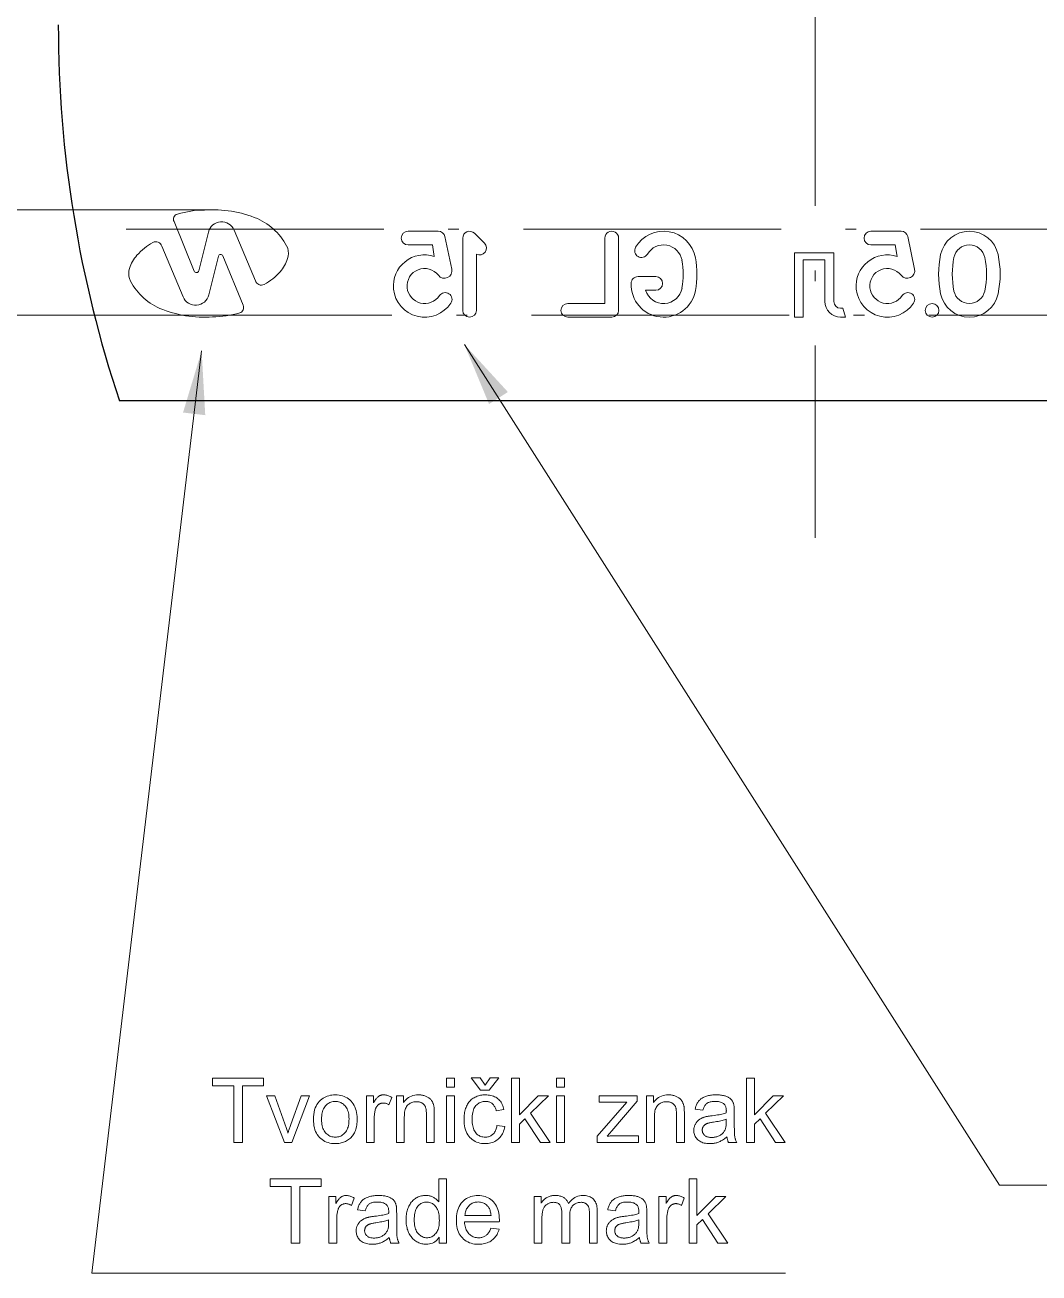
# Model space of a CAD drawing. Extents: x 0 to 297, y 0 to 420.
# Drawn here: x 198.9 to 246.1, y 101.3 to 159.4 of the extents above; entities that cross this region are included whole.
import ezdxf

# ---------------------------------------------------------------- set-up
doc = ezdxf.new("R2010")
doc.units = 0
doc.linetypes.add('DASHDOT', pattern=[18.5, 12, -3, 0.5, -3])

msp = doc.modelspace()

# ---------------------------------------------------------------- linework, layer by layer
at = {"color": 7, "linetype": 'DASHDOT', "lineweight": 13}
for p, q in [((235.697, 199.973), (235.697, 135.524)), ((203.605, 149.893), (266.689, 149.893)), ((203.984, 145.893), (266.594, 145.893))]:
    msp.add_line(p, q, dxfattribs=at)
at = {"color": 7, "lineweight": 13, "ltscale": 0.349972}
msp.add_line((207.643, 150.793), (193.644, 150.793), dxfattribs=at)
at = {"color": 7, "lineweight": 13, "ltscale": 0.062228}
for p, q in [((205.838, 150.239), (206.779, 147.934)), ((209.052, 146.347), (208.111, 148.651))]:
    msp.add_line(p, q, dxfattribs=at)
at = {"color": 7, "lineweight": 13, "ltscale": 0.046473}
for p, q in [((207.437, 149.756), (206.986, 147.952)), ((207.453, 146.83), (207.905, 148.633))]:
    msp.add_line(p, q, dxfattribs=at)
at = {"color": 7, "lineweight": 13, "ltscale": 0.063986}
for p, q in [((208.632, 149.848), (209.625, 147.488)), ((206.258, 146.738), (205.266, 149.097))]:
    msp.add_line(p, q, dxfattribs=at)
at = {"color": 7, "lineweight": 13, "ltscale": 0.035206}
msp.add_line((216.736, 149.793), (218.144, 149.793), dxfattribs=at)
at = {"color": 7, "lineweight": 13, "ltscale": 0.038515}
for p, q in [((218.455, 149.541), (218.775, 148.034)), ((240.324, 148.034), (240.004, 149.541))]:
    msp.add_line(p, q, dxfattribs=at)
at = {"color": 7, "lineweight": 13, "ltscale": 0.084102}
for p, q in [((219.28, 146.111), (219.28, 149.475)), ((226.538, 149.475), (226.538, 146.111))]:
    msp.add_line(p, q, dxfattribs=at)
at = {"color": 7, "lineweight": 13, "ltscale": 0.016542}
msp.add_line((219.823, 149.699), (220.291, 149.232), dxfattribs=at)
at = {"color": 7, "lineweight": 13, "ltscale": 0.076154}
msp.add_line((225.902, 149.475), (225.902, 146.428), dxfattribs=at)
at = {"color": 7, "lineweight": 13, "ltscale": 0.035207}
msp.add_line((238.285, 149.793), (239.693, 149.793), dxfattribs=at)
at = {"color": 7, "lineweight": 13, "ltscale": 0.028398}
for p, q in [((216.736, 149.157), (217.872, 149.157)), ((238.285, 149.157), (239.421, 149.157))]:
    msp.add_line(p, q, dxfattribs=at)
at = {"color": 7, "lineweight": 13, "ltscale": 0.01351}
msp.add_line((217.872, 149.157), (217.955, 148.623), dxfattribs=at)
at = {"color": 7, "lineweight": 13, "ltscale": 0.065395}
msp.add_line((219.916, 146.111), (219.916, 148.726), dxfattribs=at)
at = {"color": 7, "lineweight": 13, "ltscale": 0.045896}
msp.add_line((234.725, 148.793), (236.561, 148.793), dxfattribs=at)
at = {"color": 7, "lineweight": 13, "ltscale": 0.075}
msp.add_line((234.725, 148.793), (234.725, 145.793), dxfattribs=at)
at = {"color": 7, "lineweight": 13, "ltscale": 0.056627}
msp.add_line((236.561, 148.793), (236.561, 146.528), dxfattribs=at)
at = {"color": 7, "lineweight": 13, "ltscale": 0.013509}
msp.add_line((239.421, 149.157), (239.504, 148.623), dxfattribs=at)
at = {"color": 7, "lineweight": 13, "ltscale": 0.066619}
msp.add_line((235.141, 145.793), (235.141, 148.457), dxfattribs=at)
at = {"color": 7, "lineweight": 13, "ltscale": 0.025056}
msp.add_line((235.141, 148.457), (236.144, 148.457), dxfattribs=at)
at = {"color": 7, "lineweight": 13, "ltscale": 0.048246}
msp.add_line((236.144, 148.457), (236.144, 146.528), dxfattribs=at)
at = {"color": 7, "lineweight": 13, "ltscale": 0.020622}
msp.add_line((228.268, 147.683), (227.443, 147.683), dxfattribs=at)
at = {"color": 7, "lineweight": 13, "ltscale": 0.011731}
msp.add_line((228.268, 147.047), (227.799, 147.047), dxfattribs=at)
at = {"color": 7, "lineweight": 13, "ltscale": 0.043213}
msp.add_line((225.902, 146.428), (224.173, 146.428), dxfattribs=at)
at = {"color": 7, "lineweight": 13, "ltscale": 0.258492}
msp.add_line((203.984, 145.893), (193.644, 145.893), dxfattribs=at)
at = {"color": 7, "lineweight": 13, "ltscale": 0.051162}
msp.add_line((226.22, 145.793), (224.173, 145.793), dxfattribs=at)
at = {"color": 7, "lineweight": 13, "ltscale": 0.010417}
msp.add_line((234.725, 145.793), (235.141, 145.793), dxfattribs=at)
at = {"color": 7, "lineweight": 13, "ltscale": 0.00272}
msp.add_line((236.988, 146.209), (236.879, 146.209), dxfattribs=at)
at = {"color": 7, "lineweight": 13, "ltscale": 0.005501}
msp.add_line((236.879, 145.793), (237.099, 145.793), dxfattribs=at)
at = {"color": 7, "lineweight": 13, "ltscale": 0.010782}
msp.add_line((237.099, 145.793), (236.988, 146.209), dxfattribs=at)
at = {"color": 7, "lineweight": 30}
msp.add_line((268.097, 141.893), (203.297, 141.893), dxfattribs=at)
at = {"color": 7, "lineweight": 13}
for points in [[(207.123, 144.227), (202.01, 101.308), (234.317, 101.308)], [(219.357, 144.521), (244.283, 105.405), (285.92, 105.405)]]:
    msp.add_lwpolyline(points, dxfattribs=at)
for points in [[(208.621, 107.378), (208.621, 110.024), (207.632, 110.024), (207.632, 110.378), (210.01, 110.378), (210.01, 110.024), (209.018, 110.024), (209.018, 107.378)], [(218.525, 109.955), (218.525, 110.378), (218.893, 110.378), (218.893, 109.955)], [(220.326, 110.047), (220.551, 110.395), (220.969, 110.395), (220.508, 109.822), (220.115, 109.822), (219.673, 110.395), (220.095, 110.395)], [(221.552, 107.378), (221.552, 110.378), (221.92, 110.378), (221.92, 108.667), (222.792, 109.551), (223.269, 109.551), (222.438, 108.745), (223.353, 107.378), (222.898, 107.378), (222.18, 108.489), (221.92, 108.24), (221.92, 107.378)], [(223.647, 109.955), (223.647, 110.378), (224.016, 110.378), (224.016, 109.955)], [(232.5, 107.378), (232.5, 110.378), (232.868, 110.378), (232.868, 108.667), (233.74, 109.551), (234.217, 109.551), (233.386, 108.745), (234.301, 107.378), (233.846, 107.378), (233.128, 108.489), (232.868, 108.24), (232.868, 107.378)], [(210.974, 107.378), (210.147, 109.551), (210.536, 109.551), (211.003, 108.25), (211.018, 108.208), (211.032, 108.165), (211.047, 108.122), (211.061, 108.079), (211.075, 108.035), (211.089, 107.991), (211.103, 107.947), (211.116, 107.902), (211.129, 107.857), (211.142, 107.812), (211.152, 107.847), (211.163, 107.884), (211.175, 107.921), (211.187, 107.961), (211.201, 108.001), (211.215, 108.043), (211.23, 108.087), (211.245, 108.132), (211.262, 108.178), (211.279, 108.225), (211.762, 109.551), (212.14, 109.551), (211.318, 107.378)], [(212.329, 108.465), (212.332, 108.582), (212.342, 108.694), (212.359, 108.799), (212.382, 108.898), (212.413, 108.99), (212.449, 109.077), (212.493, 109.157), (212.543, 109.23), (212.601, 109.298), (212.664, 109.359), (212.722, 109.405), (212.781, 109.446), (212.844, 109.482), (212.908, 109.514), (212.975, 109.54), (213.045, 109.562), (213.117, 109.579), (213.191, 109.591), (213.268, 109.598), (213.348, 109.601), (213.436, 109.598), (213.52, 109.589), (213.602, 109.574), (213.68, 109.554), (213.755, 109.527), (213.827, 109.495), (213.895, 109.457), (213.96, 109.413), (214.022, 109.363), (214.08, 109.307), (214.134, 109.246), (214.183, 109.181), (214.225, 109.111), (214.262, 109.036), (214.294, 108.957), (214.319, 108.874), (214.339, 108.786), (214.353, 108.694), (214.362, 108.597), (214.365, 108.496), (214.364, 108.413), (214.36, 108.335), (214.354, 108.26), (214.345, 108.189), (214.333, 108.121), (214.32, 108.057), (214.303, 107.996), (214.284, 107.939), (214.263, 107.885), (214.239, 107.836), (214.213, 107.789), (214.184, 107.744), (214.153, 107.701), (214.12, 107.66), (214.084, 107.622), (214.047, 107.586), (214.007, 107.552), (213.964, 107.52), (213.92, 107.49), (213.873, 107.462), (213.824, 107.437), (213.775, 107.414), (213.724, 107.394), (213.673, 107.377), (213.621, 107.362), (213.568, 107.35), (213.514, 107.341), (213.46, 107.334), (213.404, 107.33), (213.348, 107.329), (213.258, 107.332), (213.172, 107.341), (213.09, 107.355), (213.011, 107.376), (212.935, 107.402), (212.863, 107.434), (212.795, 107.473), (212.73, 107.516), (212.668, 107.566), (212.61, 107.622), (212.557, 107.683), (212.509, 107.749), (212.467, 107.821), (212.43, 107.897), (212.399, 107.979), (212.374, 108.066), (212.354, 108.158), (212.34, 108.255), (212.331, 108.357)], [(212.707, 108.465), (212.709, 108.383), (212.715, 108.306), (212.724, 108.233), (212.736, 108.164), (212.753, 108.1), (212.773, 108.039), (212.796, 107.983), (212.824, 107.931), (212.855, 107.883), (212.889, 107.84), (212.927, 107.8), (212.966, 107.765), (213.007, 107.734), (213.05, 107.707), (213.095, 107.684), (213.142, 107.665), (213.19, 107.651), (213.241, 107.64), (213.293, 107.634), (213.348, 107.632), (213.402, 107.634), (213.454, 107.64), (213.504, 107.651), (213.552, 107.665), (213.599, 107.684), (213.644, 107.707), (213.687, 107.734), (213.728, 107.766), (213.767, 107.801), (213.804, 107.841), (213.839, 107.885), (213.87, 107.933), (213.897, 107.986), (213.921, 108.043), (213.941, 108.104), (213.957, 108.17), (213.97, 108.24), (213.979, 108.315), (213.984, 108.394), (213.986, 108.477), (213.984, 108.556), (213.979, 108.631), (213.97, 108.701), (213.957, 108.768), (213.94, 108.831), (213.92, 108.891), (213.896, 108.946), (213.869, 108.997), (213.838, 109.044), (213.803, 109.088), (213.766, 109.127), (213.726, 109.163), (213.685, 109.194), (213.642, 109.221), (213.598, 109.244), (213.551, 109.262), (213.503, 109.277), (213.453, 109.287), (213.401, 109.294), (213.348, 109.296), (213.293, 109.294), (213.241, 109.287), (213.19, 109.277), (213.142, 109.263), (213.095, 109.244), (213.05, 109.221), (213.007, 109.194), (212.966, 109.163), (212.927, 109.128), (212.889, 109.089), (212.855, 109.046), (212.824, 108.998), (212.796, 108.946), (212.773, 108.89), (212.753, 108.83), (212.736, 108.765), (212.724, 108.696), (212.715, 108.623), (212.709, 108.546)], [(214.793, 107.378), (214.793, 109.551), (215.124, 109.551), (215.124, 109.222), (215.149, 109.267), (215.174, 109.308), (215.198, 109.347), (215.222, 109.382), (215.246, 109.414), (215.269, 109.443), (215.292, 109.469), (215.315, 109.491), (215.337, 109.511), (215.358, 109.527), (215.38, 109.541), (215.402, 109.553), (215.425, 109.565), (215.448, 109.574), (215.471, 109.582), (215.495, 109.589), (215.519, 109.594), (215.544, 109.598), (215.569, 109.6), (215.595, 109.601), (215.632, 109.599), (215.669, 109.596), (215.707, 109.59), (215.745, 109.582), (215.782, 109.571), (215.82, 109.558), (215.858, 109.542), (215.897, 109.525), (215.935, 109.504), (215.973, 109.482), (215.846, 109.14), (215.819, 109.155), (215.792, 109.169), (215.765, 109.181), (215.738, 109.191), (215.711, 109.2), (215.684, 109.207), (215.657, 109.213), (215.63, 109.217), (215.603, 109.219), (215.576, 109.22), (215.552, 109.219), (215.529, 109.217), (215.506, 109.213), (215.484, 109.208), (215.462, 109.202), (215.44, 109.194), (215.419, 109.184), (215.399, 109.173), (215.379, 109.161), (215.359, 109.147), (215.341, 109.132), (215.323, 109.116), (215.307, 109.099), (215.291, 109.08), (215.277, 109.061), (215.264, 109.04), (215.252, 109.018), (215.241, 108.995), (215.231, 108.971), (215.222, 108.946), (215.211, 108.906), (215.2, 108.866), (215.191, 108.825), (215.183, 108.783), (215.176, 108.74), (215.171, 108.697), (215.166, 108.653), (215.163, 108.608), (215.161, 108.562), (215.161, 108.516), (215.161, 107.378)], [(216.192, 107.378), (216.192, 109.551), (216.524, 109.551), (216.524, 109.242), (216.574, 109.311), (216.628, 109.371), (216.687, 109.425), (216.749, 109.472), (216.816, 109.511), (216.888, 109.543), (216.963, 109.568), (217.043, 109.586), (217.127, 109.597), (217.215, 109.601), (217.254, 109.6), (217.293, 109.598), (217.33, 109.594), (217.368, 109.589), (217.404, 109.583), (217.44, 109.575), (217.475, 109.566), (217.509, 109.555), (217.543, 109.543), (217.577, 109.53), (217.609, 109.515), (217.639, 109.5), (217.668, 109.484), (217.695, 109.466), (217.721, 109.448), (217.744, 109.429), (217.767, 109.41), (217.787, 109.389), (217.806, 109.367), (217.823, 109.345), (217.839, 109.321), (217.854, 109.297), (217.868, 109.272), (217.881, 109.246), (217.893, 109.219), (217.904, 109.192), (217.914, 109.163), (217.923, 109.134), (217.931, 109.104), (217.938, 109.073), (217.942, 109.051), (217.945, 109.026), (217.948, 108.997), (217.951, 108.966), (217.953, 108.932), (217.955, 108.895), (217.956, 108.854), (217.957, 108.811), (217.958, 108.764), (217.958, 108.715), (217.958, 107.378), (217.59, 107.378), (217.59, 108.7), (217.59, 108.744), (217.588, 108.786), (217.586, 108.825), (217.583, 108.862), (217.579, 108.897), (217.574, 108.929), (217.569, 108.96), (217.562, 108.988), (217.555, 109.013), (217.547, 109.037), (217.538, 109.059), (217.527, 109.08), (217.515, 109.1), (217.502, 109.119), (217.487, 109.137), (217.471, 109.154), (217.454, 109.171), (217.436, 109.186), (217.416, 109.201), (217.395, 109.215), (217.372, 109.228), (217.349, 109.239), (217.325, 109.249), (217.301, 109.257), (217.276, 109.265), (217.249, 109.271), (217.223, 109.275), (217.195, 109.279), (217.167, 109.281), (217.138, 109.281), (217.091, 109.28), (217.046, 109.275), (217.002, 109.268), (216.96, 109.257), (216.918, 109.244), (216.878, 109.228), (216.84, 109.208), (216.802, 109.186), (216.766, 109.16), (216.731, 109.132), (216.699, 109.099), (216.67, 109.062), (216.644, 109.018), (216.622, 108.97), (216.603, 108.916), (216.588, 108.856), (216.576, 108.791), (216.567, 108.721), (216.562, 108.646), (216.561, 108.565), (216.561, 107.378)], [(218.525, 107.378), (218.525, 109.551), (218.893, 109.551), (218.893, 107.378)], [(220.872, 108.174), (221.235, 108.127), (221.221, 108.054), (221.203, 107.984), (221.182, 107.917), (221.157, 107.854), (221.129, 107.793), (221.097, 107.736), (221.061, 107.683), (221.021, 107.632), (220.978, 107.585), (220.931, 107.541), (220.881, 107.501), (220.828, 107.465), (220.774, 107.433), (220.717, 107.405), (220.658, 107.382), (220.597, 107.363), (220.534, 107.348), (220.468, 107.338), (220.4, 107.331), (220.33, 107.329), (220.243, 107.332), (220.159, 107.341), (220.078, 107.355), (220.001, 107.376), (219.928, 107.402), (219.858, 107.434), (219.791, 107.472), (219.728, 107.516), (219.669, 107.565), (219.613, 107.621), (219.561, 107.682), (219.515, 107.747), (219.475, 107.818), (219.439, 107.894), (219.409, 107.976), (219.385, 108.062), (219.366, 108.153), (219.352, 108.249), (219.344, 108.35), (219.342, 108.457), (219.343, 108.526), (219.346, 108.594), (219.352, 108.66), (219.36, 108.724), (219.371, 108.787), (219.384, 108.847), (219.399, 108.906), (219.416, 108.964), (219.436, 109.019), (219.458, 109.073), (219.483, 109.124), (219.51, 109.173), (219.539, 109.219), (219.571, 109.263), (219.605, 109.304), (219.642, 109.342), (219.681, 109.378), (219.723, 109.411), (219.767, 109.441), (219.813, 109.469), (219.861, 109.494), (219.91, 109.516), (219.96, 109.536), (220.011, 109.553), (220.062, 109.568), (220.115, 109.579), (220.168, 109.589), (220.222, 109.595), (220.276, 109.599), (220.332, 109.601), (220.402, 109.599), (220.469, 109.593), (220.533, 109.584), (220.595, 109.572), (220.654, 109.556), (220.711, 109.536), (220.765, 109.513), (220.816, 109.486), (220.865, 109.456), (220.911, 109.422), (220.955, 109.384), (220.995, 109.344), (221.032, 109.301), (221.065, 109.254), (221.096, 109.205), (221.123, 109.153), (221.147, 109.097), (221.168, 109.039), (221.185, 108.977), (221.2, 108.913), (220.842, 108.858), (220.831, 108.9), (220.818, 108.941), (220.804, 108.979), (220.788, 109.016), (220.771, 109.05), (220.752, 109.081), (220.731, 109.111), (220.709, 109.139), (220.686, 109.164), (220.661, 109.187), (220.634, 109.208), (220.606, 109.227), (220.578, 109.244), (220.548, 109.258), (220.517, 109.27), (220.485, 109.28), (220.452, 109.288), (220.418, 109.293), (220.383, 109.297), (220.346, 109.298), (220.292, 109.296), (220.239, 109.29), (220.189, 109.28), (220.14, 109.266), (220.094, 109.248), (220.05, 109.226), (220.008, 109.2), (219.968, 109.17), (219.93, 109.136), (219.894, 109.098), (219.861, 109.056), (219.832, 109.009), (219.805, 108.958), (219.783, 108.901), (219.764, 108.841), (219.748, 108.775), (219.736, 108.705), (219.727, 108.63), (219.722, 108.551), (219.72, 108.467), (219.722, 108.382), (219.727, 108.301), (219.735, 108.226), (219.747, 108.155), (219.762, 108.089), (219.781, 108.028), (219.802, 107.971), (219.828, 107.919), (219.856, 107.873), (219.888, 107.83), (219.923, 107.793), (219.959, 107.759), (219.998, 107.729), (220.039, 107.703), (220.081, 107.682), (220.126, 107.664), (220.173, 107.65), (220.222, 107.64), (220.273, 107.634), (220.326, 107.632), (220.369, 107.633), (220.41, 107.637), (220.45, 107.644), (220.488, 107.653), (220.525, 107.665), (220.56, 107.68), (220.595, 107.697), (220.627, 107.717), (220.658, 107.74), (220.688, 107.765), (220.716, 107.793), (220.742, 107.824), (220.766, 107.858), (220.787, 107.894), (220.807, 107.934), (220.824, 107.976), (220.839, 108.021), (220.853, 108.07), (220.863, 108.12)], [(223.647, 107.378), (223.647, 109.551), (224.016, 109.551), (224.016, 107.378)], [(225.546, 107.378), (225.546, 107.677), (226.93, 109.265), (226.883, 109.263), (226.838, 109.261), (226.793, 109.259), (226.75, 109.257), (226.708, 109.256), (226.667, 109.255), (226.627, 109.254), (226.588, 109.253), (226.551, 109.253), (226.514, 109.253), (225.628, 109.253), (225.628, 109.551), (227.404, 109.551), (227.404, 109.308), (226.228, 107.929), (226.001, 107.677), (226.05, 107.681), (226.098, 107.684), (226.146, 107.686), (226.194, 107.689), (226.241, 107.691), (226.287, 107.692), (226.332, 107.694), (226.377, 107.695), (226.421, 107.695), (226.465, 107.695), (227.47, 107.695), (227.47, 107.378)], [(227.836, 107.378), (227.836, 109.551), (228.168, 109.551), (228.168, 109.242), (228.218, 109.311), (228.272, 109.371), (228.331, 109.425), (228.393, 109.472), (228.46, 109.511), (228.532, 109.543), (228.607, 109.568), (228.687, 109.586), (228.771, 109.597), (228.859, 109.601), (228.898, 109.6), (228.937, 109.598), (228.974, 109.594), (229.011, 109.589), (229.048, 109.583), (229.084, 109.575), (229.119, 109.566), (229.153, 109.555), (229.187, 109.543), (229.221, 109.53), (229.253, 109.515), (229.283, 109.5), (229.312, 109.484), (229.339, 109.466), (229.365, 109.448), (229.388, 109.429), (229.411, 109.41), (229.431, 109.389), (229.45, 109.367), (229.467, 109.345), (229.483, 109.321), (229.498, 109.297), (229.512, 109.272), (229.525, 109.246), (229.537, 109.219), (229.548, 109.192), (229.558, 109.163), (229.567, 109.134), (229.575, 109.104), (229.582, 109.073), (229.586, 109.051), (229.589, 109.026), (229.592, 108.997), (229.595, 108.966), (229.597, 108.932), (229.599, 108.895), (229.6, 108.854), (229.601, 108.811), (229.602, 108.764), (229.602, 108.715), (229.602, 107.378), (229.234, 107.378), (229.234, 108.7), (229.233, 108.744), (229.232, 108.786), (229.23, 108.825), (229.227, 108.862), (229.223, 108.897), (229.218, 108.929), (229.213, 108.96), (229.206, 108.988), (229.199, 109.013), (229.191, 109.037), (229.182, 109.059), (229.171, 109.08), (229.159, 109.1), (229.146, 109.119), (229.131, 109.137), (229.115, 109.154), (229.098, 109.171), (229.08, 109.186), (229.06, 109.201), (229.038, 109.215), (229.016, 109.228), (228.993, 109.239), (228.969, 109.249), (228.945, 109.257), (228.919, 109.265), (228.893, 109.271), (228.867, 109.275), (228.839, 109.279), (228.811, 109.281), (228.782, 109.281), (228.735, 109.28), (228.69, 109.275), (228.646, 109.268), (228.604, 109.257), (228.562, 109.244), (228.522, 109.228), (228.484, 109.208), (228.446, 109.186), (228.41, 109.16), (228.375, 109.132), (228.343, 109.099), (228.314, 109.062), (228.288, 109.018), (228.266, 108.97), (228.247, 108.916), (228.232, 108.856), (228.22, 108.791), (228.211, 108.721), (228.206, 108.646), (228.205, 108.565), (228.205, 107.378)], [(231.585, 107.646), (231.544, 107.613), (231.504, 107.581), (231.464, 107.551), (231.424, 107.524), (231.384, 107.498), (231.345, 107.474), (231.306, 107.453), (231.268, 107.433), (231.229, 107.416), (231.191, 107.401), (231.153, 107.387), (231.114, 107.375), (231.075, 107.364), (231.035, 107.355), (230.995, 107.347), (230.954, 107.341), (230.913, 107.336), (230.871, 107.332), (230.828, 107.33), (230.785, 107.329), (230.715, 107.331), (230.648, 107.336), (230.585, 107.345), (230.525, 107.357), (230.468, 107.373), (230.415, 107.392), (230.365, 107.415), (230.318, 107.441), (230.275, 107.471), (230.235, 107.504), (230.198, 107.54), (230.165, 107.578), (230.136, 107.618), (230.111, 107.66), (230.09, 107.703), (230.073, 107.749), (230.059, 107.797), (230.05, 107.846), (230.044, 107.898), (230.042, 107.951), (230.043, 107.983), (230.045, 108.014), (230.049, 108.045), (230.054, 108.074), (230.06, 108.104), (230.068, 108.133), (230.078, 108.161), (230.089, 108.189), (230.101, 108.216), (230.115, 108.243), (230.13, 108.269), (230.146, 108.294), (230.162, 108.317), (230.18, 108.34), (230.199, 108.362), (230.218, 108.382), (230.239, 108.402), (230.26, 108.421), (230.282, 108.438), (230.305, 108.455), (230.329, 108.47), (230.353, 108.485), (230.378, 108.499), (230.404, 108.512), (230.43, 108.525), (230.457, 108.536), (230.484, 108.547), (230.512, 108.557), (230.541, 108.567), (230.57, 108.575), (230.593, 108.581), (230.618, 108.587), (230.645, 108.592), (230.675, 108.598), (230.706, 108.604), (230.74, 108.609), (230.776, 108.614), (230.814, 108.62), (230.855, 108.625), (230.898, 108.631), (230.984, 108.641), (231.067, 108.653), (231.144, 108.664), (231.217, 108.676), (231.285, 108.689), (231.348, 108.702), (231.407, 108.715), (231.461, 108.729), (231.51, 108.743), (231.554, 108.757), (231.555, 108.772), (231.555, 108.786), (231.555, 108.798), (231.556, 108.809), (231.556, 108.819), (231.556, 108.828), (231.556, 108.836), (231.556, 108.843), (231.556, 108.849), (231.557, 108.854), (231.555, 108.897), (231.552, 108.938), (231.547, 108.977), (231.54, 109.012), (231.53, 109.046), (231.519, 109.076), (231.505, 109.104), (231.49, 109.129), (231.472, 109.151), (231.452, 109.171), (231.423, 109.195), (231.39, 109.216), (231.355, 109.235), (231.317, 109.251), (231.277, 109.264), (231.233, 109.276), (231.187, 109.284), (231.138, 109.291), (231.087, 109.294), (231.033, 109.296), (230.982, 109.295), (230.934, 109.292), (230.889, 109.287), (230.846, 109.281), (230.807, 109.273), (230.77, 109.263), (230.735, 109.251), (230.704, 109.237), (230.675, 109.222), (230.649, 109.205), (230.625, 109.185), (230.602, 109.163), (230.58, 109.137), (230.56, 109.109), (230.541, 109.079), (230.524, 109.045), (230.507, 109.008), (230.492, 108.969), (230.478, 108.927), (230.466, 108.882), (230.106, 108.931), (230.116, 108.977), (230.128, 109.02), (230.141, 109.062), (230.155, 109.102), (230.171, 109.14), (230.187, 109.177), (230.205, 109.212), (230.225, 109.244), (230.245, 109.276), (230.267, 109.305), (230.291, 109.333), (230.316, 109.359), (230.344, 109.384), (230.373, 109.408), (230.405, 109.431), (230.438, 109.452), (230.474, 109.472), (230.512, 109.491), (230.551, 109.508), (230.593, 109.524), (230.636, 109.538), (230.68, 109.551), (230.726, 109.563), (230.774, 109.573), (230.822, 109.581), (230.872, 109.588), (230.924, 109.594), (230.976, 109.598), (231.03, 109.6), (231.086, 109.601), (231.14, 109.6), (231.193, 109.598), (231.243, 109.595), (231.292, 109.59), (231.338, 109.584), (231.382, 109.577), (231.424, 109.569), (231.464, 109.559), (231.502, 109.548), (231.538, 109.535), (231.572, 109.522), (231.604, 109.508), (231.634, 109.493), (231.663, 109.477), (231.689, 109.461), (231.714, 109.444), (231.736, 109.427), (231.757, 109.409), (231.777, 109.39), (231.794, 109.37), (231.81, 109.35), (231.825, 109.329), (231.839, 109.306), (231.852, 109.283), (231.863, 109.258), (231.874, 109.233), (231.884, 109.206), (231.893, 109.178), (231.901, 109.149), (231.908, 109.12), (231.912, 109.099), (231.915, 109.076), (231.918, 109.05), (231.92, 109.02), (231.922, 108.988), (231.924, 108.952), (231.925, 108.914), (231.926, 108.872), (231.927, 108.828), (231.927, 108.78), (231.927, 108.289), (231.927, 108.19), (231.928, 108.099), (231.929, 108.015), (231.931, 107.938), (231.933, 107.87), (231.935, 107.808), (231.938, 107.755), (231.942, 107.709), (231.946, 107.67), (231.95, 107.639), (231.956, 107.612), (231.962, 107.585), (231.969, 107.559), (231.977, 107.532), (231.985, 107.506), (231.995, 107.48), (232.006, 107.454), (232.018, 107.429), (232.03, 107.403), (232.044, 107.378), (231.659, 107.378), (231.648, 107.402), (231.638, 107.426), (231.628, 107.45), (231.62, 107.476), (231.612, 107.503), (231.605, 107.53), (231.599, 107.558), (231.593, 107.586), (231.589, 107.616)], [(231.554, 108.469), (231.512, 108.453), (231.466, 108.437), (231.416, 108.422), (231.362, 108.407), (231.304, 108.393), (231.242, 108.38), (231.175, 108.366), (231.105, 108.354), (231.031, 108.342), (230.953, 108.33), (230.909, 108.323), (230.867, 108.316), (230.829, 108.309), (230.792, 108.302), (230.759, 108.295), (230.728, 108.288), (230.7, 108.28), (230.675, 108.272), (230.652, 108.264), (230.632, 108.256), (230.613, 108.248), (230.596, 108.238), (230.579, 108.228), (230.563, 108.217), (230.548, 108.206), (230.534, 108.193), (230.521, 108.18), (230.508, 108.166), (230.497, 108.152), (230.486, 108.136), (230.477, 108.12), (230.468, 108.104), (230.46, 108.088), (230.454, 108.071), (230.448, 108.053), (230.443, 108.036), (230.44, 108.018), (230.437, 107.999), (230.436, 107.981), (230.435, 107.961), (230.436, 107.932), (230.44, 107.904), (230.445, 107.877), (230.453, 107.851), (230.463, 107.826), (230.475, 107.802), (230.49, 107.779), (230.506, 107.757), (230.525, 107.736), (230.547, 107.716), (230.57, 107.697), (230.595, 107.681), (230.623, 107.666), (230.652, 107.653), (230.684, 107.642), (230.718, 107.633), (230.753, 107.627), (230.791, 107.622), (230.831, 107.619), (230.873, 107.618), (230.915, 107.619), (230.956, 107.621), (230.996, 107.626), (231.036, 107.633), (231.074, 107.641), (231.111, 107.651), (231.148, 107.663), (231.183, 107.677), (231.218, 107.693), (231.252, 107.711), (231.284, 107.73), (231.314, 107.751), (231.343, 107.773), (231.37, 107.796), (231.395, 107.821), (231.419, 107.847), (231.441, 107.875), (231.46, 107.904), (231.479, 107.934), (231.495, 107.966), (231.506, 107.992), (231.516, 108.02), (231.525, 108.051), (231.533, 108.084), (231.54, 108.12), (231.545, 108.158), (231.549, 108.198), (231.552, 108.241), (231.554, 108.286), (231.554, 108.334)], [(211.299, 102.696), (211.299, 105.342), (210.311, 105.342), (210.311, 105.696), (212.689, 105.696), (212.689, 105.342), (211.696, 105.342), (211.696, 102.696)], [(218.185, 102.696), (218.185, 102.97), (218.142, 102.909), (218.095, 102.854), (218.044, 102.805), (217.989, 102.763), (217.93, 102.728), (217.867, 102.699), (217.801, 102.676), (217.73, 102.66), (217.656, 102.65), (217.578, 102.647), (217.526, 102.648), (217.475, 102.653), (217.425, 102.66), (217.376, 102.67), (217.328, 102.683), (217.281, 102.699), (217.234, 102.717), (217.189, 102.739), (217.144, 102.763), (217.1, 102.79), (217.057, 102.82), (217.017, 102.852), (216.978, 102.886), (216.941, 102.923), (216.906, 102.962), (216.874, 103.003), (216.843, 103.046), (216.814, 103.092), (216.787, 103.14), (216.762, 103.19), (216.739, 103.242), (216.719, 103.296), (216.701, 103.351), (216.686, 103.408), (216.672, 103.466), (216.662, 103.526), (216.653, 103.587), (216.647, 103.65), (216.644, 103.715), (216.642, 103.781), (216.644, 103.845), (216.647, 103.908), (216.652, 103.97), (216.66, 104.031), (216.67, 104.091), (216.681, 104.149), (216.696, 104.207), (216.712, 104.263), (216.73, 104.317), (216.751, 104.371), (216.774, 104.423), (216.799, 104.472), (216.826, 104.519), (216.855, 104.563), (216.886, 104.605), (216.92, 104.645), (216.956, 104.681), (216.994, 104.716), (217.034, 104.748), (217.076, 104.777), (217.12, 104.804), (217.165, 104.828), (217.211, 104.849), (217.258, 104.868), (217.306, 104.883), (217.355, 104.896), (217.405, 104.906), (217.456, 104.913), (217.508, 104.917), (217.561, 104.918), (217.6, 104.918), (217.638, 104.915), (217.675, 104.911), (217.712, 104.905), (217.747, 104.898), (217.782, 104.889), (217.815, 104.878), (217.848, 104.865), (217.88, 104.851), (217.911, 104.836), (217.941, 104.819), (217.97, 104.8), (217.998, 104.781), (218.025, 104.761), (218.05, 104.74), (218.075, 104.718), (218.098, 104.695), (218.12, 104.671), (218.141, 104.646), (218.161, 104.62), (218.161, 105.696), (218.527, 105.696), (218.527, 102.696)], [(229.821, 102.696), (229.821, 105.696), (230.19, 105.696), (230.19, 103.985), (231.061, 104.869), (231.538, 104.869), (230.707, 104.063), (231.622, 102.696), (231.168, 102.696), (230.449, 103.807), (230.19, 103.558), (230.19, 102.696)], [(213.045, 102.696), (213.045, 104.869), (213.376, 104.869), (213.376, 104.54), (213.402, 104.585), (213.426, 104.626), (213.451, 104.664), (213.475, 104.7), (213.498, 104.732), (213.522, 104.761), (213.545, 104.786), (213.567, 104.809), (213.589, 104.828), (213.611, 104.845), (213.632, 104.859), (213.655, 104.871), (213.677, 104.882), (213.7, 104.892), (213.724, 104.9), (213.747, 104.907), (213.772, 104.912), (213.796, 104.916), (213.822, 104.918), (213.847, 104.918), (213.884, 104.917), (213.922, 104.914), (213.959, 104.908), (213.997, 104.899), (214.035, 104.889), (214.073, 104.876), (214.111, 104.86), (214.149, 104.843), (214.187, 104.822), (214.226, 104.8), (214.099, 104.458), (214.072, 104.473), (214.045, 104.487), (214.018, 104.499), (213.991, 104.509), (213.964, 104.518), (213.937, 104.525), (213.91, 104.531), (213.883, 104.535), (213.856, 104.537), (213.829, 104.538), (213.805, 104.537), (213.781, 104.535), (213.758, 104.531), (213.736, 104.526), (213.714, 104.52), (213.693, 104.512), (213.672, 104.502), (213.651, 104.491), (213.631, 104.479), (213.612, 104.465), (213.593, 104.45), (213.575, 104.434), (213.559, 104.417), (213.544, 104.398), (213.529, 104.378), (213.516, 104.358), (213.504, 104.336), (213.493, 104.313), (213.483, 104.289), (213.475, 104.264), (213.463, 104.224), (213.453, 104.184), (213.443, 104.142), (213.435, 104.101), (213.429, 104.058), (213.423, 104.015), (213.419, 103.971), (213.416, 103.926), (213.414, 103.88), (213.413, 103.834), (213.413, 102.696)], [(215.863, 102.964), (215.822, 102.93), (215.782, 102.899), (215.741, 102.869), (215.702, 102.841), (215.662, 102.816), (215.623, 102.792), (215.584, 102.771), (215.545, 102.751), (215.507, 102.734), (215.469, 102.719), (215.431, 102.705), (215.392, 102.693), (215.353, 102.682), (215.313, 102.673), (215.273, 102.665), (215.232, 102.658), (215.19, 102.653), (215.148, 102.65), (215.106, 102.648), (215.063, 102.647), (214.993, 102.649), (214.926, 102.654), (214.863, 102.663), (214.803, 102.675), (214.746, 102.691), (214.693, 102.71), (214.643, 102.733), (214.596, 102.759), (214.552, 102.789), (214.512, 102.822), (214.476, 102.858), (214.443, 102.896), (214.414, 102.936), (214.389, 102.977), (214.368, 103.021), (214.351, 103.067), (214.337, 103.115), (214.327, 103.164), (214.322, 103.216), (214.32, 103.269), (214.321, 103.301), (214.323, 103.332), (214.326, 103.362), (214.331, 103.392), (214.338, 103.422), (214.346, 103.451), (214.355, 103.479), (214.366, 103.507), (214.379, 103.534), (214.392, 103.561), (214.407, 103.587), (214.423, 103.611), (214.44, 103.635), (214.458, 103.658), (214.476, 103.68), (214.496, 103.7), (214.516, 103.72), (214.537, 103.738), (214.56, 103.756), (214.583, 103.773), (214.607, 103.788), (214.631, 103.803), (214.656, 103.817), (214.682, 103.83), (214.708, 103.843), (214.735, 103.854), (214.762, 103.865), (214.79, 103.875), (214.819, 103.885), (214.848, 103.893), (214.871, 103.899), (214.896, 103.905), (214.923, 103.91), (214.952, 103.916), (214.984, 103.921), (215.018, 103.927), (215.054, 103.932), (215.092, 103.938), (215.133, 103.943), (215.175, 103.948), (215.262, 103.959), (215.344, 103.971), (215.422, 103.982), (215.494, 103.994), (215.562, 104.007), (215.626, 104.02), (215.684, 104.033), (215.738, 104.047), (215.788, 104.061), (215.832, 104.075), (215.832, 104.09), (215.833, 104.103), (215.833, 104.116), (215.833, 104.127), (215.834, 104.137), (215.834, 104.146), (215.834, 104.154), (215.834, 104.161), (215.834, 104.167), (215.834, 104.172), (215.833, 104.215), (215.83, 104.256), (215.825, 104.295), (215.817, 104.33), (215.808, 104.363), (215.797, 104.394), (215.783, 104.422), (215.767, 104.447), (215.75, 104.469), (215.73, 104.489), (215.7, 104.512), (215.668, 104.534), (215.633, 104.552), (215.595, 104.569), (215.554, 104.582), (215.511, 104.594), (215.465, 104.602), (215.416, 104.609), (215.365, 104.612), (215.31, 104.614), (215.26, 104.613), (215.212, 104.61), (215.167, 104.605), (215.124, 104.599), (215.084, 104.591), (215.047, 104.581), (215.013, 104.569), (214.982, 104.555), (214.953, 104.54), (214.927, 104.523), (214.902, 104.503), (214.88, 104.48), (214.858, 104.455), (214.838, 104.427), (214.819, 104.396), (214.801, 104.363), (214.785, 104.326), (214.77, 104.287), (214.756, 104.245), (214.743, 104.2), (214.383, 104.249), (214.394, 104.295), (214.405, 104.338), (214.418, 104.38), (214.433, 104.42), (214.448, 104.458), (214.465, 104.495), (214.483, 104.529), (214.502, 104.562), (214.523, 104.593), (214.545, 104.623), (214.568, 104.651), (214.594, 104.677), (214.621, 104.702), (214.651, 104.726), (214.683, 104.749), (214.716, 104.77), (214.752, 104.79), (214.789, 104.808), (214.829, 104.826), (214.87, 104.842), (214.914, 104.856), (214.958, 104.869), (215.004, 104.881), (215.051, 104.891), (215.1, 104.899), (215.15, 104.906), (215.201, 104.912), (215.254, 104.915), (215.308, 104.918), (215.363, 104.918), (215.418, 104.918), (215.471, 104.916), (215.521, 104.913), (215.569, 104.908), (215.616, 104.902), (215.66, 104.895), (215.702, 104.886), (215.742, 104.877), (215.78, 104.865), (215.816, 104.853), (215.85, 104.84), (215.882, 104.825), (215.912, 104.811), (215.94, 104.795), (215.967, 104.779), (215.991, 104.762), (216.014, 104.745), (216.035, 104.727), (216.054, 104.708), (216.072, 104.688), (216.087, 104.668), (216.102, 104.646), (216.116, 104.624), (216.129, 104.601), (216.141, 104.576), (216.152, 104.55), (216.162, 104.524), (216.171, 104.496), (216.179, 104.467), (216.186, 104.438), (216.19, 104.417), (216.193, 104.394), (216.195, 104.367), (216.198, 104.338), (216.2, 104.306), (216.202, 104.27), (216.203, 104.232), (216.204, 104.19), (216.204, 104.145), (216.205, 104.098), (216.205, 103.607), (216.205, 103.508), (216.205, 103.416), (216.207, 103.333), (216.208, 103.256), (216.21, 103.187), (216.213, 103.126), (216.216, 103.073), (216.22, 103.027), (216.224, 102.988), (216.228, 102.957), (216.233, 102.93), (216.239, 102.903), (216.246, 102.876), (216.254, 102.85), (216.263, 102.824), (216.273, 102.798), (216.284, 102.772), (216.295, 102.746), (216.308, 102.721), (216.321, 102.696), (215.936, 102.696), (215.925, 102.719), (215.915, 102.743), (215.906, 102.768), (215.897, 102.794), (215.889, 102.82), (215.882, 102.848), (215.876, 102.876), (215.871, 102.904), (215.866, 102.934)], [(217.021, 103.781), (217.023, 103.699), (217.028, 103.622), (217.037, 103.549), (217.049, 103.48), (217.065, 103.416), (217.084, 103.356), (217.107, 103.3), (217.134, 103.248), (217.164, 103.2), (217.197, 103.157), (217.233, 103.117), (217.27, 103.082), (217.308, 103.051), (217.348, 103.024), (217.389, 103.002), (217.431, 102.983), (217.474, 102.968), (217.519, 102.958), (217.565, 102.952), (217.612, 102.95), (217.66, 102.952), (217.706, 102.958), (217.751, 102.968), (217.794, 102.981), (217.836, 102.999), (217.876, 103.021), (217.915, 103.047), (217.952, 103.076), (217.988, 103.11), (218.023, 103.147), (218.055, 103.189), (218.084, 103.235), (218.109, 103.285), (218.131, 103.339), (218.149, 103.397), (218.165, 103.459), (218.176, 103.526), (218.185, 103.596), (218.19, 103.671), (218.192, 103.75), (218.19, 103.837), (218.185, 103.919), (218.176, 103.996), (218.164, 104.069), (218.149, 104.137), (218.13, 104.2), (218.107, 104.258), (218.082, 104.312), (218.052, 104.361), (218.02, 104.405), (217.984, 104.444), (217.948, 104.48), (217.909, 104.511), (217.869, 104.538), (217.828, 104.561), (217.785, 104.58), (217.74, 104.595), (217.694, 104.605), (217.646, 104.611), (217.596, 104.614), (217.548, 104.612), (217.501, 104.606), (217.456, 104.596), (217.413, 104.581), (217.371, 104.563), (217.33, 104.541), (217.292, 104.515), (217.255, 104.485), (217.22, 104.451), (217.186, 104.413), (217.154, 104.371), (217.126, 104.324), (217.102, 104.272), (217.08, 104.216), (217.062, 104.155), (217.047, 104.089), (217.036, 104.019), (217.028, 103.944), (217.023, 103.865)], [(220.594, 103.396), (220.975, 103.349), (220.955, 103.284), (220.932, 103.221), (220.907, 103.162), (220.878, 103.106), (220.846, 103.053), (220.811, 103.002), (220.773, 102.955), (220.732, 102.911), (220.688, 102.869), (220.641, 102.831), (220.591, 102.796), (220.538, 102.765), (220.483, 102.737), (220.425, 102.713), (220.364, 102.693), (220.3, 102.676), (220.234, 102.664), (220.165, 102.654), (220.093, 102.649), (220.019, 102.647), (219.926, 102.65), (219.836, 102.659), (219.751, 102.673), (219.669, 102.694), (219.592, 102.72), (219.518, 102.753), (219.448, 102.791), (219.382, 102.835), (219.321, 102.885), (219.263, 102.941), (219.21, 103.002), (219.162, 103.068), (219.12, 103.138), (219.084, 103.213), (219.053, 103.293), (219.028, 103.378), (219.009, 103.468), (218.995, 103.562), (218.986, 103.661), (218.984, 103.764), (218.986, 103.872), (218.995, 103.974), (219.009, 104.071), (219.029, 104.164), (219.054, 104.251), (219.085, 104.334), (219.122, 104.412), (219.164, 104.485), (219.212, 104.553), (219.266, 104.616), (219.324, 104.673), (219.386, 104.725), (219.45, 104.77), (219.519, 104.809), (219.59, 104.843), (219.665, 104.87), (219.743, 104.891), (219.825, 104.906), (219.91, 104.915), (219.999, 104.918), (220.084, 104.916), (220.166, 104.907), (220.246, 104.892), (220.322, 104.871), (220.395, 104.844), (220.464, 104.812), (220.531, 104.773), (220.594, 104.729), (220.654, 104.678), (220.711, 104.622), (220.763, 104.56), (220.81, 104.493), (220.852, 104.422), (220.887, 104.346), (220.918, 104.265), (220.943, 104.179), (220.962, 104.088), (220.976, 103.992), (220.984, 103.892), (220.987, 103.787), (220.987, 103.78), (220.987, 103.772), (220.987, 103.764), (220.987, 103.755), (220.986, 103.746), (220.986, 103.736), (220.986, 103.725), (220.986, 103.713), (220.985, 103.701), (220.985, 103.689), (219.364, 103.689), (219.37, 103.619), (219.379, 103.552), (219.391, 103.489), (219.406, 103.429), (219.425, 103.372), (219.447, 103.319), (219.472, 103.269), (219.5, 103.223), (219.532, 103.18), (219.567, 103.14), (219.604, 103.104), (219.643, 103.072), (219.684, 103.043), (219.727, 103.018), (219.771, 102.997), (219.818, 102.98), (219.866, 102.967), (219.916, 102.957), (219.967, 102.952), (220.021, 102.95), (220.061, 102.951), (220.1, 102.954), (220.137, 102.959), (220.174, 102.967), (220.209, 102.976), (220.243, 102.988), (220.276, 103.002), (220.307, 103.018), (220.338, 103.036), (220.367, 103.056), (220.395, 103.079), (220.422, 103.104), (220.447, 103.132), (220.472, 103.162), (220.495, 103.194), (220.517, 103.23), (220.538, 103.267), (220.558, 103.308), (220.577, 103.351)], [(219.385, 103.991), (220.598, 103.991), (220.592, 104.045), (220.585, 104.096), (220.575, 104.144), (220.564, 104.189), (220.551, 104.231), (220.536, 104.271), (220.52, 104.308), (220.501, 104.342), (220.481, 104.374), (220.459, 104.403), (220.423, 104.443), (220.384, 104.479), (220.344, 104.511), (220.301, 104.539), (220.257, 104.562), (220.21, 104.582), (220.161, 104.596), (220.111, 104.607), (220.058, 104.613), (220.003, 104.616), (219.953, 104.614), (219.904, 104.609), (219.858, 104.6), (219.813, 104.588), (219.769, 104.573), (219.727, 104.554), (219.687, 104.532), (219.648, 104.507), (219.611, 104.478), (219.576, 104.446), (219.543, 104.411), (219.513, 104.373), (219.486, 104.334), (219.462, 104.292), (219.442, 104.247), (219.424, 104.201), (219.41, 104.152), (219.398, 104.101), (219.39, 104.047)], [(222.602, 102.696), (222.602, 104.869), (222.931, 104.869), (222.931, 104.564), (222.952, 104.596), (222.975, 104.626), (222.998, 104.655), (223.024, 104.682), (223.05, 104.708), (223.078, 104.734), (223.107, 104.757), (223.138, 104.78), (223.17, 104.801), (223.203, 104.821), (223.238, 104.84), (223.273, 104.856), (223.309, 104.871), (223.347, 104.883), (223.385, 104.894), (223.424, 104.903), (223.464, 104.91), (223.505, 104.915), (223.547, 104.918), (223.59, 104.918), (223.637, 104.917), (223.683, 104.914), (223.727, 104.909), (223.769, 104.902), (223.81, 104.893), (223.848, 104.882), (223.885, 104.869), (223.921, 104.854), (223.954, 104.837), (223.986, 104.818), (224.016, 104.797), (224.044, 104.775), (224.07, 104.751), (224.095, 104.725), (224.118, 104.698), (224.139, 104.669), (224.158, 104.639), (224.175, 104.607), (224.19, 104.573), (224.204, 104.538), (224.257, 104.61), (224.313, 104.675), (224.373, 104.732), (224.435, 104.781), (224.501, 104.823), (224.569, 104.858), (224.641, 104.884), (224.716, 104.903), (224.794, 104.915), (224.875, 104.918), (224.938, 104.917), (224.998, 104.911), (225.056, 104.902), (225.11, 104.89), (225.161, 104.874), (225.209, 104.854), (225.255, 104.831), (225.297, 104.804), (225.336, 104.773), (225.372, 104.739), (225.405, 104.702), (225.435, 104.66), (225.461, 104.615), (225.484, 104.565), (225.503, 104.512), (225.518, 104.455), (225.531, 104.394), (225.539, 104.329), (225.545, 104.26), (225.546, 104.188), (225.546, 102.696), (225.18, 102.696), (225.18, 104.065), (225.18, 104.108), (225.179, 104.149), (225.177, 104.187), (225.174, 104.222), (225.171, 104.255), (225.167, 104.286), (225.162, 104.314), (225.157, 104.34), (225.151, 104.363), (225.144, 104.383), (225.136, 104.402), (225.128, 104.421), (225.117, 104.438), (225.106, 104.455), (225.094, 104.471), (225.08, 104.486), (225.065, 104.501), (225.05, 104.515), (225.032, 104.528), (225.014, 104.54), (224.995, 104.551), (224.975, 104.561), (224.955, 104.57), (224.934, 104.578), (224.912, 104.584), (224.889, 104.59), (224.866, 104.594), (224.843, 104.597), (224.818, 104.599), (224.793, 104.599), (224.748, 104.598), (224.705, 104.593), (224.663, 104.586), (224.622, 104.575), (224.583, 104.561), (224.546, 104.544), (224.51, 104.525), (224.476, 104.502), (224.444, 104.476), (224.413, 104.447), (224.384, 104.414), (224.358, 104.378), (224.335, 104.339), (224.316, 104.296), (224.299, 104.249), (224.285, 104.198), (224.275, 104.144), (224.267, 104.086), (224.263, 104.024), (224.261, 103.959), (224.261, 102.696), (223.893, 102.696), (223.893, 104.108), (223.892, 104.156), (223.889, 104.201), (223.885, 104.244), (223.878, 104.285), (223.87, 104.323), (223.86, 104.359), (223.849, 104.392), (223.835, 104.422), (223.82, 104.451), (223.803, 104.476), (223.784, 104.5), (223.762, 104.521), (223.738, 104.539), (223.712, 104.555), (223.684, 104.569), (223.653, 104.58), (223.621, 104.588), (223.585, 104.594), (223.548, 104.598), (223.508, 104.599), (223.477, 104.598), (223.447, 104.596), (223.417, 104.592), (223.387, 104.586), (223.358, 104.579), (223.33, 104.57), (223.302, 104.559), (223.274, 104.547), (223.247, 104.533), (223.221, 104.517), (223.195, 104.5), (223.171, 104.482), (223.148, 104.461), (223.127, 104.44), (223.107, 104.417), (223.088, 104.392), (223.071, 104.366), (223.056, 104.338), (223.042, 104.309), (223.029, 104.278), (223.018, 104.245), (223.008, 104.209), (222.999, 104.171), (222.991, 104.13), (222.985, 104.086), (222.979, 104.039), (222.975, 103.989), (222.972, 103.937), (222.97, 103.882), (222.97, 103.824), (222.97, 102.696)], [(227.511, 102.964), (227.47, 102.93), (227.43, 102.899), (227.389, 102.869), (227.35, 102.841), (227.31, 102.816), (227.271, 102.792), (227.232, 102.771), (227.193, 102.751), (227.155, 102.734), (227.117, 102.719), (227.079, 102.705), (227.04, 102.693), (227.001, 102.682), (226.961, 102.673), (226.921, 102.665), (226.88, 102.658), (226.838, 102.653), (226.796, 102.65), (226.754, 102.648), (226.711, 102.647), (226.641, 102.649), (226.574, 102.654), (226.511, 102.663), (226.451, 102.675), (226.394, 102.691), (226.341, 102.71), (226.291, 102.733), (226.244, 102.759), (226.2, 102.789), (226.16, 102.822), (226.124, 102.858), (226.091, 102.896), (226.062, 102.936), (226.037, 102.977), (226.016, 103.021), (225.999, 103.067), (225.985, 103.115), (225.976, 103.164), (225.97, 103.216), (225.968, 103.269), (225.969, 103.301), (225.971, 103.332), (225.974, 103.362), (225.979, 103.392), (225.986, 103.422), (225.994, 103.451), (226.003, 103.479), (226.014, 103.507), (226.027, 103.534), (226.04, 103.561), (226.055, 103.587), (226.071, 103.611), (226.088, 103.635), (226.106, 103.658), (226.124, 103.68), (226.144, 103.7), (226.164, 103.72), (226.186, 103.738), (226.208, 103.756), (226.231, 103.773), (226.255, 103.788), (226.279, 103.803), (226.304, 103.817), (226.33, 103.83), (226.356, 103.843), (226.383, 103.854), (226.41, 103.865), (226.438, 103.875), (226.467, 103.885), (226.496, 103.893), (226.519, 103.899), (226.544, 103.905), (226.571, 103.91), (226.6, 103.916), (226.632, 103.921), (226.666, 103.927), (226.702, 103.932), (226.74, 103.938), (226.781, 103.943), (226.823, 103.948), (226.91, 103.959), (226.992, 103.971), (227.07, 103.982), (227.142, 103.994), (227.21, 104.007), (227.274, 104.02), (227.332, 104.033), (227.386, 104.047), (227.436, 104.061), (227.48, 104.075), (227.48, 104.09), (227.481, 104.103), (227.481, 104.116), (227.481, 104.127), (227.482, 104.137), (227.482, 104.146), (227.482, 104.154), (227.482, 104.161), (227.482, 104.167), (227.482, 104.172), (227.481, 104.215), (227.478, 104.256), (227.473, 104.295), (227.465, 104.33), (227.456, 104.363), (227.445, 104.394), (227.431, 104.422), (227.415, 104.447), (227.398, 104.469), (227.378, 104.489), (227.348, 104.512), (227.316, 104.534), (227.281, 104.552), (227.243, 104.569), (227.202, 104.582), (227.159, 104.594), (227.113, 104.602), (227.064, 104.609), (227.013, 104.612), (226.958, 104.614), (226.908, 104.613), (226.86, 104.61), (226.815, 104.605), (226.772, 104.599), (226.732, 104.591), (226.695, 104.581), (226.661, 104.569), (226.63, 104.555), (226.601, 104.54), (226.575, 104.523), (226.55, 104.503), (226.528, 104.48), (226.506, 104.455), (226.486, 104.427), (226.467, 104.396), (226.449, 104.363), (226.433, 104.326), (226.418, 104.287), (226.404, 104.245), (226.391, 104.2), (226.031, 104.249), (226.042, 104.295), (226.053, 104.338), (226.066, 104.38), (226.081, 104.42), (226.096, 104.458), (226.113, 104.495), (226.131, 104.529), (226.15, 104.562), (226.171, 104.593), (226.193, 104.623), (226.216, 104.651), (226.242, 104.677), (226.269, 104.702), (226.299, 104.726), (226.331, 104.749), (226.364, 104.77), (226.4, 104.79), (226.437, 104.808), (226.477, 104.826), (226.518, 104.842), (226.562, 104.856), (226.606, 104.869), (226.652, 104.881), (226.699, 104.891), (226.748, 104.899), (226.798, 104.906), (226.849, 104.912), (226.902, 104.915), (226.956, 104.918), (227.011, 104.918), (227.066, 104.918), (227.119, 104.916), (227.169, 104.913), (227.217, 104.908), (227.264, 104.902), (227.308, 104.895), (227.35, 104.886), (227.39, 104.877), (227.428, 104.865), (227.464, 104.853), (227.498, 104.84), (227.53, 104.825), (227.56, 104.811), (227.588, 104.795), (227.615, 104.779), (227.639, 104.762), (227.662, 104.745), (227.683, 104.727), (227.702, 104.708), (227.72, 104.688), (227.735, 104.668), (227.75, 104.646), (227.764, 104.624), (227.777, 104.601), (227.789, 104.576), (227.8, 104.55), (227.81, 104.524), (227.819, 104.496), (227.827, 104.467), (227.834, 104.438), (227.838, 104.417), (227.841, 104.394), (227.844, 104.367), (227.846, 104.338), (227.848, 104.306), (227.85, 104.27), (227.851, 104.232), (227.852, 104.19), (227.852, 104.145), (227.853, 104.098), (227.853, 103.607), (227.853, 103.508), (227.853, 103.416), (227.855, 103.333), (227.856, 103.256), (227.858, 103.187), (227.861, 103.126), (227.864, 103.073), (227.868, 103.027), (227.872, 102.988), (227.876, 102.957), (227.881, 102.93), (227.887, 102.903), (227.894, 102.876), (227.902, 102.85), (227.911, 102.824), (227.921, 102.798), (227.932, 102.772), (227.943, 102.746), (227.956, 102.721), (227.969, 102.696), (227.584, 102.696), (227.573, 102.719), (227.563, 102.743), (227.554, 102.768), (227.545, 102.794), (227.537, 102.82), (227.53, 102.848), (227.524, 102.876), (227.519, 102.904), (227.514, 102.934)], [(228.419, 102.696), (228.419, 104.869), (228.751, 104.869), (228.751, 104.54), (228.776, 104.585), (228.801, 104.626), (228.825, 104.664), (228.849, 104.7), (228.873, 104.732), (228.896, 104.761), (228.919, 104.786), (228.941, 104.809), (228.964, 104.828), (228.985, 104.845), (229.007, 104.859), (229.029, 104.871), (229.052, 104.882), (229.075, 104.892), (229.098, 104.9), (229.122, 104.907), (229.146, 104.912), (229.171, 104.916), (229.196, 104.918), (229.222, 104.918), (229.259, 104.917), (229.296, 104.914), (229.334, 104.908), (229.372, 104.899), (229.409, 104.889), (229.447, 104.876), (229.485, 104.86), (229.523, 104.843), (229.562, 104.822), (229.6, 104.8), (229.473, 104.458), (229.446, 104.473), (229.419, 104.487), (229.392, 104.499), (229.365, 104.509), (229.338, 104.518), (229.311, 104.525), (229.284, 104.531), (229.257, 104.535), (229.23, 104.537), (229.203, 104.538), (229.179, 104.537), (229.156, 104.535), (229.133, 104.531), (229.111, 104.526), (229.089, 104.52), (229.067, 104.512), (229.046, 104.502), (229.026, 104.491), (229.006, 104.479), (228.986, 104.465), (228.968, 104.45), (228.95, 104.434), (228.934, 104.417), (228.918, 104.398), (228.904, 104.378), (228.891, 104.358), (228.879, 104.336), (228.868, 104.313), (228.858, 104.289), (228.849, 104.264), (228.837, 104.224), (228.827, 104.184), (228.818, 104.142), (228.81, 104.101), (228.803, 104.058), (228.798, 104.015), (228.793, 103.971), (228.79, 103.926), (228.788, 103.88), (228.788, 103.834), (228.788, 102.696)], [(215.832, 103.787), (215.79, 103.771), (215.744, 103.755), (215.694, 103.74), (215.64, 103.725), (215.581, 103.711), (215.519, 103.697), (215.453, 103.684), (215.383, 103.672), (215.309, 103.659), (215.23, 103.648), (215.186, 103.641), (215.145, 103.634), (215.106, 103.627), (215.07, 103.62), (215.037, 103.613), (215.006, 103.605), (214.978, 103.598), (214.952, 103.59), (214.929, 103.582), (214.909, 103.574), (214.891, 103.565), (214.873, 103.556), (214.857, 103.546), (214.841, 103.535), (214.826, 103.524), (214.812, 103.511), (214.798, 103.498), (214.786, 103.484), (214.775, 103.47), (214.764, 103.454), (214.754, 103.438), (214.745, 103.422), (214.738, 103.405), (214.731, 103.388), (214.725, 103.371), (214.721, 103.353), (214.717, 103.335), (214.715, 103.317), (214.713, 103.298), (214.713, 103.279), (214.714, 103.25), (214.717, 103.222), (214.723, 103.195), (214.731, 103.169), (214.741, 103.144), (214.753, 103.12), (214.767, 103.097), (214.784, 103.075), (214.803, 103.054), (214.824, 103.034), (214.848, 103.015), (214.873, 102.998), (214.9, 102.984), (214.93, 102.971), (214.962, 102.96), (214.995, 102.951), (215.031, 102.944), (215.069, 102.939), (215.109, 102.937), (215.151, 102.936), (215.193, 102.936), (215.234, 102.939), (215.274, 102.944), (215.313, 102.95), (215.352, 102.959), (215.389, 102.969), (215.426, 102.981), (215.461, 102.995), (215.496, 103.011), (215.529, 103.029), (215.561, 103.048), (215.592, 103.069), (215.621, 103.091), (215.648, 103.114), (215.673, 103.139), (215.696, 103.165), (215.718, 103.193), (215.738, 103.221), (215.756, 103.252), (215.773, 103.283), (215.784, 103.31), (215.794, 103.338), (215.803, 103.369), (215.811, 103.402), (215.817, 103.438), (215.823, 103.476), (215.827, 103.516), (215.83, 103.559), (215.831, 103.604), (215.832, 103.652)], [(227.48, 103.787), (227.438, 103.771), (227.392, 103.755), (227.342, 103.74), (227.288, 103.725), (227.229, 103.711), (227.167, 103.697), (227.101, 103.684), (227.031, 103.672), (226.957, 103.659), (226.878, 103.648), (226.834, 103.641), (226.793, 103.634), (226.754, 103.627), (226.718, 103.62), (226.685, 103.613), (226.654, 103.605), (226.626, 103.598), (226.6, 103.59), (226.577, 103.582), (226.557, 103.574), (226.539, 103.565), (226.521, 103.556), (226.505, 103.546), (226.489, 103.535), (226.474, 103.524), (226.46, 103.511), (226.446, 103.498), (226.434, 103.484), (226.423, 103.47), (226.412, 103.454), (226.402, 103.438), (226.393, 103.422), (226.386, 103.405), (226.379, 103.388), (226.374, 103.371), (226.369, 103.353), (226.365, 103.335), (226.363, 103.317), (226.361, 103.298), (226.361, 103.279), (226.362, 103.25), (226.365, 103.222), (226.371, 103.195), (226.379, 103.169), (226.389, 103.144), (226.401, 103.12), (226.415, 103.097), (226.432, 103.075), (226.451, 103.054), (226.472, 103.034), (226.496, 103.015), (226.521, 102.998), (226.548, 102.984), (226.578, 102.971), (226.61, 102.96), (226.643, 102.951), (226.679, 102.944), (226.717, 102.939), (226.757, 102.937), (226.799, 102.936), (226.841, 102.936), (226.882, 102.939), (226.922, 102.944), (226.961, 102.95), (227, 102.959), (227.037, 102.969), (227.074, 102.981), (227.109, 102.995), (227.144, 103.011), (227.177, 103.029), (227.21, 103.048), (227.24, 103.069), (227.269, 103.091), (227.296, 103.114), (227.321, 103.139), (227.344, 103.165), (227.366, 103.193), (227.386, 103.221), (227.404, 103.252), (227.421, 103.283), (227.432, 103.31), (227.442, 103.338), (227.451, 103.369), (227.459, 103.402), (227.465, 103.438), (227.471, 103.476), (227.475, 103.516), (227.478, 103.559), (227.48, 103.604), (227.48, 103.652)]]:
    msp.add_lwpolyline(points, close=True, dxfattribs=at)
msp.add_circle((241.136, 146.111), 0.318, dxfattribs=at)
at = {"color": 7, "lineweight": 30}
msp.add_arc((255.601, 159.393), 55.153, 180.00004, 198.4996, dxfattribs=at)
at = {"color": 7, "lineweight": 13}
for centre, radius, start, end in [((206.057, 150.351), 0.246, 105.45447, 207.24613), ((207.28, 146.333), 4.446, 90.2491, 106.84409), ((207.643, 145.335), 5.457, 67.61901, 94.0121), ((208.05, 149.607), 0.63, 22.42091, 166.38166), ((208.581, 147.804), 2.818, 25.06486, 66.14376), ((204.979, 148.997), 0.304, 19.15245, 114.73339), ((216.736, 149.475), 0.318, 90, 270), ((218.144, 149.475), 0.318, 12.00076, 90), ((219.598, 149.475), 0.318, 45, 180.00001), ((226.22, 149.475), 0.318, 0, 180.00001), ((228.634, 148.285), 1.508, 10.1845, 149.65529), ((238.285, 149.475), 0.318, 90, 270), ((239.693, 149.475), 0.318, 12.00076, 90), ((242.873, 148.425), 1.367, 11.78115, 168.21884), ((206.369, 146.618), 3.058, 119.7554, 137.67493), ((208.011, 148.61), 0.108, 22.01726, 168.06831), ((210.285, 148.773), 0.878, 343.37716, 14.86679), ((220.066, 149.007), 0.318, 241.86839, 45), ((227.606, 148.886), 0.318, 149.65529, 329.65528), ((228.634, 148.285), 0.872, 10.1845, 149.65529), ((245.908, 147.793), 4.467, 168.21884, 191.78116), ((242.873, 148.425), 0.731, 11.78115, 168.21884), ((239.839, 147.793), 4.467, 348.21884, 11.78115), ((205.464, 147.515), 1.786, 139.39427, 162.1232), ((209.427, 149.07), 1.786, 319.39426, 342.12319), ((217.503, 147.241), 1.453, 71.8926, 185.49782), ((225.895, 147.793), 3.654, 349.81549, 10.1845), ((225.895, 147.793), 4.29, 349.81549, 10.1845), ((239.052, 147.241), 1.453, 71.8926, 185.49782), ((245.908, 147.793), 3.831, 168.21884, 191.78116), ((239.839, 147.793), 3.831, 348.21884, 11.78115), ((204.605, 147.812), 0.878, 163.37716, 194.86679), ((206.31, 148.781), 2.818, 205.06486, 246.14376), ((206.88, 147.975), 0.108, 202.01726, 348.0683), ((208.522, 149.967), 3.058, 299.75539, 317.67494), ((217.503, 147.241), 0.817, 37.82542, 185.29616), ((218.428, 147.96), 0.354, 217.82542, 12.00076), ((227.442, 147.367), 0.316, 89.82473, 180.43379), ((228.268, 147.365), 0.318, 270, 90), ((239.052, 147.241), 0.817, 37.82542, 185.29616), ((239.978, 147.96), 0.354, 217.82542, 12.00076), ((209.912, 147.588), 0.304, 199.15246, 294.7334), ((217.511, 147.256), 1.463, 186.01683, 326.31163), ((217.511, 147.256), 0.827, 186.2166, 326.31163), ((228.634, 147.301), 1.508, 177.55491, 349.81549), ((228.634, 147.301), 0.872, 196.90154, 349.81549), ((239.06, 147.256), 1.463, 186.01683, 326.31163), ((239.06, 147.256), 0.827, 186.2166, 326.31163), ((242.873, 147.16), 0.731, 191.78116, 348.21884), ((206.841, 146.978), 0.63, 202.42092, 346.38168), ((218.464, 146.62), 0.318, 326.31163, 146.31163), ((224.173, 146.111), 0.318, 90, 270), ((236.879, 146.528), 0.735, 180.03277, 269.98642), ((236.879, 146.528), 0.318, 180.00001, 270), ((240.013, 146.62), 0.318, 326.31163, 146.31163), ((242.873, 147.16), 1.367, 191.78116, 348.21884), ((207.248, 151.25), 5.457, 247.619, 274.01211), ((207.61, 150.252), 4.446, 270.24911, 286.8441), ((208.833, 146.234), 0.246, 285.45448, 27.24612), ((219.598, 146.111), 0.318, 180.00001, 360), ((226.22, 146.111), 0.318, 270, 360)]:
    msp.add_arc(centre, radius, start, end, dxfattribs=at)
for points in [[(207.291, 141.232), (207.123, 144.227), (206.257, 141.355)], [(221.384, 142.31), (219.357, 144.521), (220.506, 141.75)]]:
    msp.add_solid(points, dxfattribs=at)

doc.saveas('drawing.dxf')
